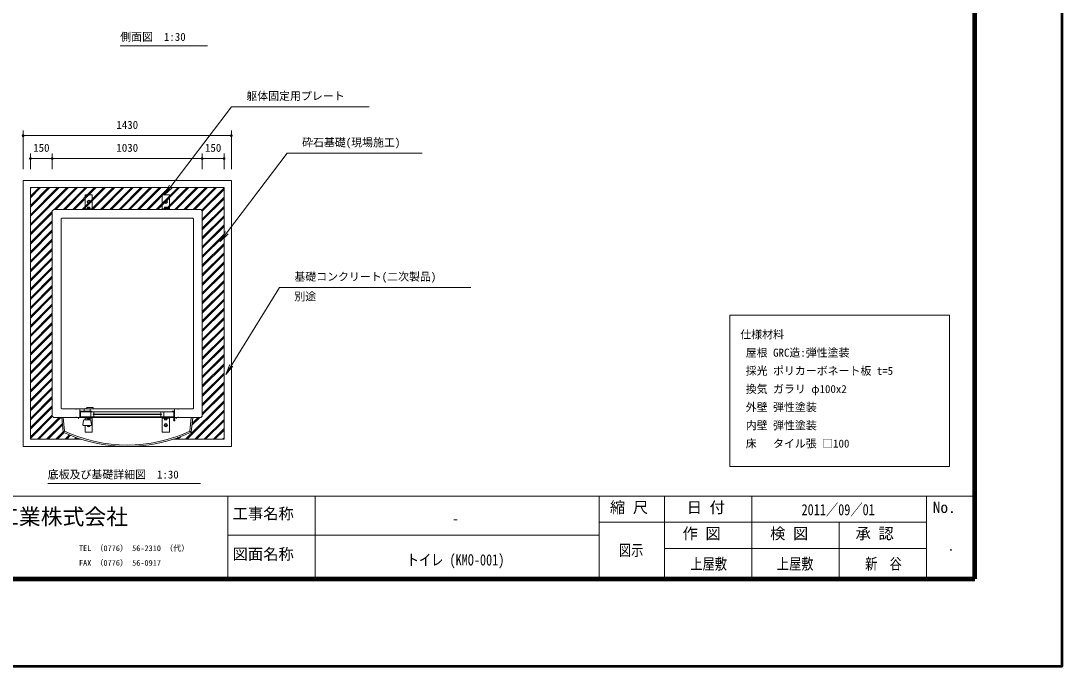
# Model space of a CAD drawing. Units: millimetres at full size, sheet at 1:30. Extents: x 0 to 12600, y 0 to 8910.
# Drawn here: x 5447 to 12600, y 0 to 4437 of the extents above; entities that cross this region are included whole.
import ezdxf
from ezdxf.enums import TextEntityAlignment as Align

# ---------------------------------------------------------------- set-up
doc = ezdxf.new("R2010")
doc.units = ezdxf.units.MM
doc.header["$LTSCALE"] = 30
doc.layers.add('D-DOC', color=7, linetype='Continuous')
for name, color, linetype, lineweight in [('D-STR', 1, 'Continuous', 13), ('D-STR-DIM', 7, 'Continuous', 13), ('D-STR-HTXT', 7, 'Continuous', 13), ('D-STR-TXT', 7, 'Continuous', 13), ('D-TTL', 7, 'Continuous', 13), ('D-TTL-FRAM', 2, 'Continuous', 13)]:
    doc.layers.add(name, color=color, linetype=linetype, lineweight=lineweight)
doc.styles.add('ＭＳ ゴシック', font='')
doc.styles.get('ＭＳ ゴシック').set_extended_font_data('MS Gothic')

# ---------------------------------------------------------------- blocks, each defined once
blk = doc.blocks.new('open_arrow')
at = {"color": 0, "linetype": 'Continuous', "lineweight": -2}
blk.add_lwpolyline([(7.5, 1.25), (0, 0), (7.5, -1.25)], dxfattribs=at)
blk = doc.blocks.new('filled_dot')
at = {"color": 0, "linetype": 'Continuous', "lineweight": -2, "const_width": 1.25}
blk.add_lwpolyline([(-0.625, 0, 1), (0.625, 0, 1)], format="xyb", close=True, dxfattribs=at)

msp = doc.modelspace()

# ---------------------------------------------------------------- linework, layer by layer
at = {"layer": 'D-STR'}
for p, q in [((6893.11, 3340.08), (5463.11, 3340.08)), ((5463.11, 3340.08), (5463.11, 1510.08)), ((6893.11, 1510.08), (6893.11, 3340.08)), ((6843.11, 3290.08), (5513.11, 3290.08)), ((5513.11, 3290.08), (5513.11, 1560.08)), ((5513.11, 3029.43), (5773.77, 3290.08)), ((5513.11, 3040.03), (5763.16, 3290.08)), ((5513.11, 3093.07), (5710.13, 3290.08)), ((5513.11, 3103.67), (5699.52, 3290.08)), ((5513.11, 3156.7), (5646.49, 3290.08)), ((5513.11, 3167.31), (5635.88, 3290.08)), ((5513.11, 3220.34), (5582.85, 3290.08)), ((5513.11, 3230.95), (5572.24, 3290.08)), ((5513.11, 3283.98), (5519.21, 3290.08)), ((5676.8, 3140.08), (5826.8, 3290.08)), ((5687.41, 3140.08), (5837.41, 3290.08)), ((5740.44, 3140.08), (5890.44, 3290.08)), ((5751.05, 3140.08), (5901.05, 3290.08)), ((5804.08, 3140.08), (5954.08, 3290.08)), ((5814.69, 3140.08), (5964.69, 3290.08)), ((5867.72, 3140.08), (6017.72, 3290.08)), ((5878.33, 3140.08), (6028.33, 3290.08)), ((5888.11, 3240.08), (5938.11, 3240.08)), ((5888.11, 3240.08), (5888.11, 3140.08)), ((5931.36, 3140.08), (6081.36, 3290.08)), ((5938.11, 3240.08), (5938.11, 3140.08)), ((5941.97, 3140.08), (6091.97, 3290.08)), ((5995, 3140.08), (6145, 3290.08)), ((6005.61, 3140.08), (6155.61, 3290.08)), ((6058.64, 3140.08), (6208.64, 3290.08)), ((6069.25, 3140.08), (6219.25, 3290.08)), ((6122.28, 3140.08), (6272.28, 3290.08)), ((6132.88, 3140.08), (6282.88, 3290.08)), ((6185.92, 3140.08), (6335.92, 3290.08)), ((6196.52, 3140.08), (6346.52, 3290.08)), ((6249.56, 3140.08), (6399.56, 3290.08)), ((6260.16, 3140.08), (6410.16, 3290.08)), ((6313.2, 3140.08), (6463.2, 3290.08)), ((6323.8, 3140.08), (6473.8, 3290.08)), ((6376.84, 3140.08), (6526.84, 3290.08)), ((6387.44, 3140.08), (6537.44, 3290.08)), ((6418.11, 3240.08), (6468.11, 3240.08)), ((6418.11, 3240.08), (6418.11, 3140.08)), ((6440.48, 3140.08), (6590.48, 3290.08)), ((6451.08, 3140.08), (6601.08, 3290.08)), ((6468.11, 3240.08), (6468.11, 3140.08)), ((6504.12, 3140.08), (6654.12, 3290.08)), ((6514.72, 3140.08), (6664.72, 3290.08)), ((6567.76, 3140.08), (6717.76, 3290.08)), ((6578.36, 3140.08), (6728.36, 3290.08)), ((6631.4, 3140.08), (6781.4, 3290.08)), ((6642, 3140.08), (6792, 3290.08)), ((6689.07, 3134.12), (6843.11, 3288.16)), ((6693.11, 3127.55), (6843.11, 3277.55)), ((6693.11, 3074.52), (6843.11, 3224.52)), ((6843.11, 1560.08), (6843.11, 3290.08)), ((5909.11, 3199.51), (5905.11, 3192.58)), ((5905.11, 3192.58), (5909.11, 3185.65)), ((5905.11, 3155.78), (5905.11, 3148.28)), ((5921.11, 3155.78), (5905.11, 3155.78)), ((5905.11, 3146.28), (5905.11, 3148.28)), ((5905.11, 3148.28), (5921.11, 3148.28)), ((5917.11, 3199.51), (5909.11, 3199.51)), ((5909.11, 3185.65), (5917.11, 3185.65)), ((5909.11, 3155.78), (5909.11, 3148.28)), ((5921.11, 3192.58), (5917.11, 3199.51)), ((5917.11, 3185.65), (5921.11, 3192.58)), ((5917.11, 3155.78), (5917.11, 3148.28)), ((5921.11, 3148.28), (5921.11, 3155.78)), ((5921.11, 3148.28), (5921.11, 3146.28)), ((6439.11, 3199.51), (6435.11, 3192.58)), ((6435.11, 3192.58), (6439.11, 3185.65)), ((6435.11, 3155.78), (6435.11, 3148.28)), ((6451.11, 3155.78), (6435.11, 3155.78)), ((6435.11, 3148.28), (6451.11, 3148.28)), ((6435.11, 3146.28), (6435.11, 3148.28)), ((6447.11, 3199.51), (6439.11, 3199.51)), ((6439.11, 3185.65), (6447.11, 3185.65)), ((6439.11, 3155.78), (6439.11, 3148.28)), ((6451.11, 3192.58), (6447.11, 3199.51)), ((6447.11, 3185.65), (6451.11, 3192.58)), ((6447.11, 3155.78), (6447.11, 3148.28)), ((6451.11, 3148.28), (6451.11, 3155.78)), ((6451.11, 3148.28), (6451.11, 3146.28)), ((6693.11, 3063.91), (6843.11, 3213.91)), ((6693.11, 3010.88), (6843.11, 3160.88)), ((6693.11, 3000.27), (6843.11, 3150.27)), ((5513.11, 2976.39), (5663.11, 3126.39)), ((5513.11, 2965.79), (5663.11, 3115.79)), ((5673.11, 3140.08), (5663.11, 3130.08)), ((5663.11, 1720.08), (5663.11, 3130.08)), ((6683.11, 3140.08), (5673.11, 3140.08)), ((6628.11, 3080.08), (5728.11, 3080.08)), ((5888.11, 3145.08), (5938.11, 3145.08)), ((5888.11, 3140.08), (5938.11, 3140.08)), ((5902.11, 3146.28), (5902.11, 3145.08)), ((5924.11, 3146.28), (5902.11, 3146.28)), ((5902.11, 3145.08), (5924.11, 3145.08)), ((5921.11, 3146.28), (5905.11, 3146.28)), ((5924.11, 3145.08), (5924.11, 3146.28)), ((6418.11, 3145.08), (6468.11, 3145.08)), ((6418.11, 3140.08), (6468.11, 3140.08)), ((6432.11, 3146.28), (6432.11, 3145.08)), ((6454.11, 3146.28), (6432.11, 3146.28)), ((6432.11, 3145.08), (6454.11, 3145.08)), ((6451.11, 3146.28), (6435.11, 3146.28)), ((6454.11, 3145.08), (6454.11, 3146.28)), ((6683.11, 3140.08), (6693.11, 3130.08)), ((6693.11, 3130.08), (6693.11, 1720.08)), ((6693.11, 2947.24), (6843.11, 3097.24)), ((6693.11, 2936.63), (6843.11, 3086.63)), ((5513.11, 2912.75), (5663.11, 3062.75)), ((5513.11, 2902.15), (5663.11, 3052.15)), ((5723.11, 1775.08), (5723.11, 3075.08)), ((6633.11, 1775.08), (6633.11, 3075.08)), ((6633.11, 3050.08), (6633.11, 2762.08)), ((6693.11, 2883.6), (6843.11, 3033.6)), ((6693.11, 2872.99), (6843.11, 3022.99)), ((5513.11, 2849.11), (5663.11, 2999.11)), ((5513.11, 2838.51), (5663.11, 2988.51)), ((5513.11, 2785.47), (5663.11, 2935.47)), ((6693.11, 2819.96), (6843.11, 2969.96)), ((6693.11, 2809.35), (6843.11, 2959.35)), ((5513.11, 2774.87), (5663.11, 2924.87)), ((5513.11, 2721.83), (5663.11, 2871.83)), ((5513.11, 2711.23), (5663.11, 2861.23)), ((6693.11, 2756.32), (6843.11, 2906.32)), ((6693.11, 2745.71), (6843.11, 2895.71)), ((5513.11, 2658.19), (5663.11, 2808.19)), ((5513.11, 2647.59), (5663.11, 2797.59)), ((6693.11, 2692.68), (6843.11, 2842.68)), ((6693.11, 2682.07), (6843.11, 2832.07)), ((5513.11, 2594.55), (5663.11, 2744.55)), ((5513.11, 2583.95), (5663.11, 2733.95)), ((6693.11, 2629.04), (6843.11, 2779.04)), ((6693.11, 2618.44), (6843.11, 2768.44)), ((5513.11, 2530.92), (5663.11, 2680.92)), ((5513.11, 2520.31), (5663.11, 2670.31)), ((6693.11, 2565.4), (6843.11, 2715.4)), ((6693.11, 2554.8), (6843.11, 2704.8)), ((6693.11, 2501.76), (6843.11, 2651.76)), ((5513.11, 2467.28), (5663.11, 2617.28)), ((5513.11, 2456.67), (5663.11, 2606.67)), ((6693.11, 2491.16), (6843.11, 2641.16)), ((6693.11, 2438.12), (6843.11, 2588.12)), ((6693.11, 2427.52), (6843.11, 2577.52)), ((5513.11, 2403.64), (5663.11, 2553.64)), ((5513.11, 2393.03), (5663.11, 2543.03)), ((6693.11, 2374.48), (6843.11, 2524.48)), ((6693.11, 2363.88), (6843.11, 2513.88)), ((5513.11, 2340), (5663.11, 2490)), ((5513.11, 2329.39), (5663.11, 2479.39)), ((6693.11, 2310.84), (6843.11, 2460.84)), ((6693.11, 2300.24), (6843.11, 2450.24)), ((5513.11, 2276.36), (5663.11, 2426.36)), ((5513.11, 2265.75), (5663.11, 2415.75)), ((5513.11, 2212.72), (5663.11, 2362.72)), ((6693.11, 2247.2), (6843.11, 2397.2)), ((6693.11, 2236.6), (6843.11, 2386.6)), ((5513.11, 2202.11), (5663.11, 2352.11)), ((5513.11, 2149.08), (5663.11, 2299.08)), ((6693.11, 2183.56), (6843.11, 2333.56)), ((6693.11, 2172.96), (6843.11, 2322.96)), ((5513.11, 2138.47), (5663.11, 2288.47)), ((5513.11, 2085.44), (5663.11, 2235.44)), ((5513.11, 2074.83), (5663.11, 2224.83)), ((6693.11, 2119.92), (6843.11, 2269.92)), ((6693.11, 2109.32), (6843.11, 2259.32)), ((5513.11, 2021.8), (5663.11, 2171.8)), ((5513.11, 2011.19), (5663.11, 2161.19)), ((6693.11, 2056.29), (6843.11, 2206.29)), ((6693.11, 2045.68), (6843.11, 2195.68)), ((5513.11, 1958.16), (5663.11, 2108.16)), ((5513.11, 1947.55), (5663.11, 2097.55)), ((6693.11, 1992.65), (6843.11, 2142.65)), ((6693.11, 1982.04), (6843.11, 2132.04)), ((6693.11, 1929.01), (6843.11, 2079.01)), ((5513.11, 1894.52), (5663.11, 2044.52)), ((5513.11, 1883.91), (5663.11, 2033.91)), ((6693.11, 1918.4), (6843.11, 2068.4)), ((6693.11, 1865.37), (6843.11, 2015.37)), ((6693.11, 1854.76), (6843.11, 2004.76)), ((5513.11, 1830.88), (5663.11, 1980.88)), ((5513.11, 1820.27), (5663.11, 1970.27)), ((6693.11, 1801.73), (6843.11, 1951.73)), ((6693.11, 1791.12), (6843.11, 1941.12)), ((5513.11, 1767.24), (5663.11, 1917.24)), ((5513.11, 1756.63), (5663.11, 1906.63)), ((6693.11, 1738.09), (6843.11, 1888.09)), ((6693.11, 1727.48), (6843.11, 1877.48)), ((5513.11, 1703.6), (5663.11, 1853.6)), ((5513.11, 1692.99), (5663.11, 1842.99)), ((5513.11, 1639.96), (5663.11, 1789.96)), ((6578.75, 1560.08), (6843.11, 1824.45)), ((6589.35, 1560.08), (6843.11, 1813.84)), ((5513.11, 1629.35), (5663.11, 1779.35)), ((5513.11, 1576.32), (5663.11, 1726.32)), ((5513.11, 1565.71), (5665.3, 1717.9)), ((5663.11, 1720.08), (5673.11, 1710.08)), ((5728.11, 1770.08), (5827.36, 1770.08)), ((5823.11, 1770.08), (5853.11, 1770.08)), ((5827.36, 1770.08), (5827.36, 1765.43)), ((5853.11, 1770.08), (5853.11, 1710.08)), ((5895.19, 1770.08), (5853.11, 1770.08)), ((5853.11, 1753.75), (5868.11, 1753.75)), ((5858.11, 1748.38), (6499.11, 1748.38)), ((5858.11, 1714.38), (5858.11, 1748.38)), ((5868.11, 1753.75), (5868.11, 1751.38)), ((5873.11, 1750.38), (5873.11, 1748.38)), ((5930.11, 1753.38), (5876.11, 1753.38)), ((5923.11, 1768.38), (5883.11, 1768.38)), ((5883.11, 1753.38), (5883.11, 1768.38)), ((5893.57, 1768.38), (5903.11, 1778.38)), ((5903.11, 1778.38), (5943.11, 1778.38)), ((5923.11, 1753.38), (5923.11, 1768.38)), ((5943.11, 1768.38), (5923.11, 1768.38)), ((5928.11, 1714.38), (5928.11, 1748.38)), ((5933.11, 1750.38), (5933.11, 1748.38)), ((5943.11, 1778.38), (5943.11, 1768.38)), ((6503.11, 1770.08), (5943.11, 1770.08)), ((6414.11, 1733.38), (5943.11, 1733.38)), ((5943.11, 1733.38), (5943.11, 1729.38)), ((5943.11, 1729.38), (6414.11, 1729.38)), ((5948.11, 1733.38), (5948.11, 1748.38)), ((5948.11, 1714.38), (5948.11, 1729.38)), ((6409.11, 1748.38), (6409.11, 1733.38)), ((6409.11, 1729.38), (6409.11, 1714.38)), ((6414.11, 1729.38), (6414.11, 1733.38)), ((6429.11, 1748.38), (6429.11, 1714.38)), ((6503.11, 1753.75), (6488.11, 1753.75)), ((6488.11, 1753.75), (6488.11, 1751.38)), ((6499.11, 1748.38), (6499.11, 1714.38)), ((6503.11, 1770.08), (6503.11, 1710.08)), ((6533.11, 1770.08), (6503.11, 1770.08)), ((6528.87, 1770.08), (6528.87, 1765.43)), ((6628.11, 1770.08), (6533.11, 1770.08)), ((6642.39, 1560.08), (6843.11, 1760.81)), ((6652.99, 1560.08), (6843.11, 1750.2)), ((6693.11, 1720.08), (6683.11, 1710.08)), ((5560.51, 1560.08), (5710.51, 1710.08)), ((5571.12, 1560.08), (5721.12, 1710.08)), ((5624.15, 1560.08), (5732.3, 1668.23)), ((5634.76, 1560.08), (5733.26, 1658.58)), ((6683.11, 1710.08), (5673.11, 1710.08)), ((5723.11, 1710.08), (6633.11, 1710.08)), ((5728.11, 1710.08), (5738.11, 1610.08)), ((5738.16, 1710.08), (5747.5, 1616.69)), ((5853.11, 1710.08), (5823.11, 1710.08)), ((5827.36, 1710.08), (5827.36, 1714.73)), ((5843.11, 1710.08), (5843.11, 1700.08)), ((5853.11, 1710.08), (5874.19, 1710.08)), ((6499.11, 1714.38), (5858.11, 1714.38)), ((5873.11, 1712.38), (5873.11, 1714.38)), ((5877.57, 1690), (5873.82, 1660)), ((5930.11, 1709.38), (5876.11, 1709.38)), ((5918.02, 1654.38), (5878.78, 1654.38)), ((5923.7, 1694.38), (5882.53, 1694.38)), ((5938.11, 1710.08), (5888.11, 1710.08)), ((5888.11, 1709.38), (5888.11, 1694.38)), ((5938.11, 1705.08), (5888.11, 1705.08)), ((5888.11, 1610.08), (5888.11, 1654.38)), ((5924.11, 1705.08), (5902.11, 1705.08)), ((5902.11, 1705.08), (5902.11, 1703.88)), ((5902.11, 1703.88), (5924.11, 1703.88)), ((5905.11, 1701.88), (5905.11, 1703.88)), ((5905.11, 1703.88), (5921.11, 1703.88)), ((5921.11, 1701.88), (5905.11, 1701.88)), ((5905.11, 1701.88), (5905.11, 1694.38)), ((5905.11, 1694.38), (5921.11, 1694.38)), ((5906.96, 1654.38), (5909.11, 1650.65)), ((5909.11, 1694.38), (5909.11, 1701.88)), ((5909.11, 1650.65), (5917.11, 1650.65)), ((5917.11, 1694.38), (5917.11, 1701.88)), ((5917.11, 1650.65), (5919.27, 1654.38)), ((5927.45, 1654.38), (5918.02, 1654.38)), ((5918.11, 1709.38), (5918.11, 1694.38)), ((5921.11, 1703.88), (5921.11, 1701.88)), ((5921.11, 1694.38), (5921.11, 1701.88)), ((5924.11, 1703.88), (5924.11, 1705.08)), ((5928.66, 1690), (5932.41, 1660)), ((5932.04, 1710.08), (6503.11, 1710.08)), ((5933.11, 1712.38), (5933.11, 1714.38)), ((5938.11, 1610.08), (5938.11, 1710.08)), ((6468.11, 1710.08), (6418.11, 1710.08)), ((6418.11, 1610.08), (6418.11, 1710.08)), ((6468.11, 1705.08), (6418.11, 1705.08)), ((6454.11, 1705.08), (6432.11, 1705.08)), ((6432.11, 1705.08), (6432.11, 1703.88)), ((6432.11, 1703.88), (6454.11, 1703.88)), ((6435.11, 1701.88), (6435.11, 1703.88)), ((6435.11, 1703.88), (6451.11, 1703.88)), ((6451.11, 1701.88), (6435.11, 1701.88)), ((6435.11, 1701.88), (6435.11, 1694.38)), ((6435.11, 1694.38), (6451.11, 1694.38)), ((6439.11, 1664.51), (6435.11, 1657.58)), ((6435.11, 1657.58), (6439.11, 1650.65)), ((6439.11, 1694.38), (6439.11, 1701.88)), ((6447.11, 1664.51), (6439.11, 1664.51)), ((6439.11, 1650.65), (6447.11, 1650.65)), ((6447.11, 1694.38), (6447.11, 1701.88)), ((6451.11, 1657.58), (6447.11, 1664.51)), ((6447.11, 1650.65), (6451.11, 1657.58)), ((6451.11, 1703.88), (6451.11, 1701.88)), ((6451.11, 1694.38), (6451.11, 1701.88)), ((6454.11, 1703.88), (6454.11, 1705.08)), ((6468.11, 1610.08), (6468.11, 1710.08)), ((6499.11, 1714.38), (6499.11, 1695.49)), ((6503.11, 1695.49), (6503.11, 1710.08)), ((6503.11, 1710.08), (6533.11, 1710.08)), ((6513.11, 1710.08), (6513.11, 1700.08)), ((6528.87, 1710.08), (6528.87, 1714.73)), ((6618.06, 1710.08), (6608.72, 1616.69)), ((6628.11, 1710.08), (6618.11, 1610.08)), ((6622.82, 1657.19), (6675.71, 1710.08)), ((6624, 1668.98), (6665.11, 1710.08)), ((6706.03, 1560.08), (6843.11, 1697.17)), ((6716.63, 1560.08), (6843.11, 1686.56)), ((5687.79, 1560.08), (5738.08, 1610.37)), ((5698.4, 1560.08), (5745.09, 1606.77)), ((5747.5, 1616.69), (5738.11, 1610.08)), ((5751.43, 1560.08), (5781.76, 1590.41)), ((5762.04, 1560.08), (5789.24, 1587.28)), ((5938.11, 1610.08), (5888.11, 1610.08)), ((6468.11, 1610.08), (6418.11, 1610.08)), ((6525.71, 1560.08), (6543.57, 1577.94)), ((6608.72, 1616.69), (6618.11, 1610.08)), ((6769.66, 1560.08), (6843.11, 1633.53)), ((6780.27, 1560.08), (6843.11, 1622.92)), ((5463.11, 1510.08), (6893.11, 1510.08)), ((5513.11, 1560.08), (5862.99, 1560.08)), ((5815.07, 1560.08), (5827.39, 1572.4)), ((5825.68, 1560.08), (5835.18, 1569.58)), ((6493.23, 1560.08), (6843.11, 1560.08)), ((6515.11, 1560.08), (6526.62, 1571.59)), ((6833.3, 1560.08), (6843.11, 1569.89))]:
    msp.add_line(p, q, dxfattribs=at)
for centre, radius in [((5913.11, 3192.58), 11), ((5913.11, 3192.58), 5.83), ((6443.11, 3192.58), 11), ((6443.11, 3192.58), 5.83), ((6443.11, 1657.58), 11), ((6443.11, 1657.58), 5.83), ((6501.11, 1690.91), 5)]:
    msp.add_circle(centre, radius, dxfattribs=at)
for centre, radius, start, end in [((5728.11, 3075.08), 5, 90, 180), ((6628.11, 3075.08), 5, 0, 90), ((5728.11, 1775.08), 5, 180, 270), ((5876.11, 1750.38), 3, 90, 184.31883), ((5930.11, 1750.38), 3, 0, 90), ((6628.11, 1775.08), 5, 270, 0), ((5876.11, 1712.38), 3, 175.68117, 270), ((5878.78, 1659.38), 5, 171.668, 270), ((5882.53, 1689.38), 5, 90, 172.87498), ((5913.11, 1657.58), 11, 196.91239, 343.08761), ((5913.11, 1657.58), 5.83, 213.28154, 326.71846), ((5923.7, 1689.38), 5, 8.332, 90), ((5927.45, 1659.38), 5, 270, 7.12502), ((5930.11, 1712.38), 3, 270, 0), ((6178.11, 2528.08), 1018, 244.39147, 295.60853), ((6178.11, 2528.08), 1008, 244.71043, 295.28957)]:
    msp.add_arc(centre, radius, start, end, dxfattribs=at)
at = {"layer": 'D-STR-DIM'}
for p, q in [((5463.11, 3418.08), (5463.11, 3683.58)), ((6893.11, 3418.08), (6893.11, 3683.58)), ((5463.11, 3647.58), (6893.11, 3647.58)), ((5513.11, 3418.08), (5513.11, 3526.08)), ((5663.11, 3418.08), (5663.11, 3526.08)), ((5663.11, 3418.08), (5663.11, 3526.08)), ((6693.11, 3418.08), (6693.11, 3526.08)), ((6693.11, 3418.08), (6693.11, 3526.08)), ((6843.11, 3418.08), (6843.11, 3526.08)), ((5513.11, 3490.08), (5663.11, 3490.08)), ((5663.11, 3490.08), (6693.11, 3490.08)), ((6693.11, 3490.08), (6843.11, 3490.08))]:
    msp.add_line(p, q, dxfattribs=at)
at = {"layer": 'D-STR-HTXT'}
for points in [[(6433.67, 3240.08), (6894.6, 3845.96), (6969.6, 3845.96), (7839.14, 3845.96)], [(6816.38, 2920.77), (7277.31, 3526.65), (7352.31, 3526.65), (8203.58, 3526.65)], [(6854.35, 2004.76), (7224.4, 2603.88), (7299.4, 2603.88), (8539, 2603.88)]]:
    msp.add_lwpolyline(points, dxfattribs=at)
at = {"layer": 'D-STR-TXT'}
for p, q in [((6129.9, 4264.39), (6729.9, 4264.39)), ((5632.02, 1255.28), (6682.02, 1255.28))]:
    msp.add_line(p, q, dxfattribs=at)
at = {"layer": 'D-TTL', "color": 2, "lineweight": 140}
for p, q in [((12000, 600), (12000, 8310)), ((600, 600), (12000, 600))]:
    msp.add_line(p, q, dxfattribs=at)
at = {"layer": 'D-TTL'}
for p, q in [((7468.84, 600), (7468.84, 1170)), ((10468.84, 990), (10468.84, 1170)), ((11668.84, 600), (11668.84, 1170)), ((9868.84, 990), (9418.84, 990)), ((9418.84, 900), (6868.84, 900)), ((11668.84, 810), (9868.84, 810))]:
    msp.add_line(p, q, dxfattribs=at)
at = {"layer": 'D-TTL', "color": 2, "lineweight": 50}
msp.add_lwpolyline([(0, 0), (12600, 0), (12600, 8910), (0, 8910)], close=True, dxfattribs=at)
at = {"layer": 'D-TTL', "color": 2}
msp.add_lwpolyline([(600, 600), (12000, 600), (12000, 1170), (600, 1170)], close=True, dxfattribs=at)
at = {"layer": 'D-TTL'}
for points in [[(4468.84, 1170), (6868.84, 1170), (6868.84, 600), (4468.84, 600)], [(6868.84, 1170), (9418.84, 1170), (9418.84, 600), (6868.84, 600)], [(9418.84, 1170), (9868.84, 1170), (9868.84, 600), (9418.84, 600)], [(9868.84, 990), (11668.84, 990), (11668.84, 1170), (9868.84, 1170)], [(11668.84, 1170), (12000, 1170), (12000, 600), (11668.84, 600)], [(9868.84, 990), (10468.84, 990), (10468.84, 600), (9868.84, 600)], [(10468.84, 990), (11068.84, 990), (11068.84, 600), (10468.84, 600)], [(11068.84, 990), (11668.84, 990), (11668.84, 600), (11068.84, 600)]]:
    msp.add_lwpolyline(points, close=True, dxfattribs=at)
at = {"layer": 'D-TTL-FRAM'}
msp.add_lwpolyline([(10318.3, 2412.93), (11825.72, 2412.93), (11825.72, 1372.34), (10318.3, 1372.34)], close=True, dxfattribs=at)

# ---------------------------------------------------------------- block references
at = {"layer": 'D-STR-DIM', "xscale": 7.5, "yscale": 7.5}
for p in [(5463.11, 3647.58), (5513.11, 3490.08), (5663.11, 3490.08), (6693.11, 3490.08)]:
    msp.add_blockref('filled_dot', p, dxfattribs=at)
at = {"layer": 'D-STR-DIM', "xscale": 7.5, "yscale": 7.5, "rotation": 180}
for p in [(6893.11, 3647.58), (5663.11, 3490.08), (6693.11, 3490.08), (6843.11, 3490.08)]:
    msp.add_blockref('filled_dot', p, dxfattribs=at)
at = {"layer": 'D-STR-HTXT', "xscale": 10, "yscale": 10}
for p, rotation in [((6433.67, 3240.08), 52.7), ((6816.38, 2920.77), 52.7), ((6854.35, 2004.76), 58.3)]:
    msp.add_blockref('open_arrow', p, dxfattribs=dict(at, rotation=rotation))

# ---------------------------------------------------------------- texts
at = {"layer": 'D-DOC', "style": 'ＭＳ ゴシック'}
for s, p in [('仕様材料', (10389.23, 2308.05)), (' 屋根 GRC造:弾性塗装', (10389.23, 2183.05)), (' 採光 ポリカーボネート板 t=5', (10389.23, 2058.05)), (' 換気 ガラリ φ100x2', (10389.23, 1933.05)), (' 外壁 弾性塗装', (10389.23, 1808.05)), (' 内壁 弾性塗装', (10389.23, 1683.05)), (' 床   タイル張 □100', (10389.23, 1558.05))]:
    msp.add_text(s, height=54.99, dxfattribs=at).set_placement(p, align=Align.TOP_LEFT)
at = {"layer": 'D-STR-DIM', "style": 'ＭＳ ゴシック'}
for s, p in [('1430', (6178.11, 3749.21)), ('150', (5588.11, 3591.71)), ('1030', (6178.11, 3591.71)), ('150', (6768.11, 3591.71))]:
    msp.add_text(s, height=54.99, dxfattribs=at).set_placement(p, align=Align.TOP_CENTER)
at = {"layer": 'D-STR-HTXT', "style": 'ＭＳ ゴシック'}
for s, p in [('躯体固定用プレート', (6996.23, 3947.59)), ('砕石基礎(現場施工)', (7378.94, 3628.28)), ('基礎コンクリート(二次製品)', (7326.04, 2705.52)), ('別途', (7326.04, 2569.53))]:
    msp.add_text(s, height=54.99, dxfattribs=at).set_placement(p, align=Align.TOP_LEFT)
at = {"layer": 'D-STR-TXT', "style": 'ＭＳ ゴシック'}
for s, p in [('側面図\u30001:30', (6129.9, 4354.39)), ('底板及び基礎詳細図\u30001:30', (5632.02, 1345.28))]:
    msp.add_text(s, height=54.99, dxfattribs=at).set_placement(p, align=Align.TOP_LEFT)
at = {"layer": 'D-TTL', "style": 'ＭＳ ゴシック'}
for s, height, p in [('上屋敷工業株式会社', 110, (4833.4, 939.57)), ('工事名称', 76.98, (6901.87, 987.25)), ('縮 尺', 76.98, (9493.7, 1030.31)), ('日 付', 76.98, (10020.93, 1030.31)), ('No.', 76.98, (11711.45, 1030.31)), ('作 図', 76.98, (9992.2, 850.83)), ('検 図', 76.98, (10593.81, 850.83)), ('承 認', 76.98, (11180.29, 850.83)), ('TEL （0776） 56-2310 （代）', 39.59, (5846.4, 779.31)), ('図面名称', 76.98, (6901.87, 709.44)), ('FAX （0776） 56-0917', 39.59, (5846.4, 678.56))]:
    msp.add_text(s, height=height, dxfattribs=at).set_placement(p, align=Align.BOTTOM_LEFT)
at = {"layer": 'D-TTL', "style": 'ＭＳ ゴシック', "width": 0.8}
for s, p in [('2011／09／01', (11061.34, 1014.59)), ('-', (8433.11, 953.64)), ('図示', (9639.34, 735.53)), ('.', (11835.85, 770.04)), ('トイレ (KMO-001)', (8433.11, 669.36)), ('上屋敷', (10171.86, 642.15)), ('上屋敷', (10766.26, 642.15)), ('新\u3000谷', (11372.3, 642.15))]:
    msp.add_text(s, height=76.98, dxfattribs=at).set_placement(p, align=Align.BOTTOM_CENTER)

doc.saveas('drawing.dxf')
